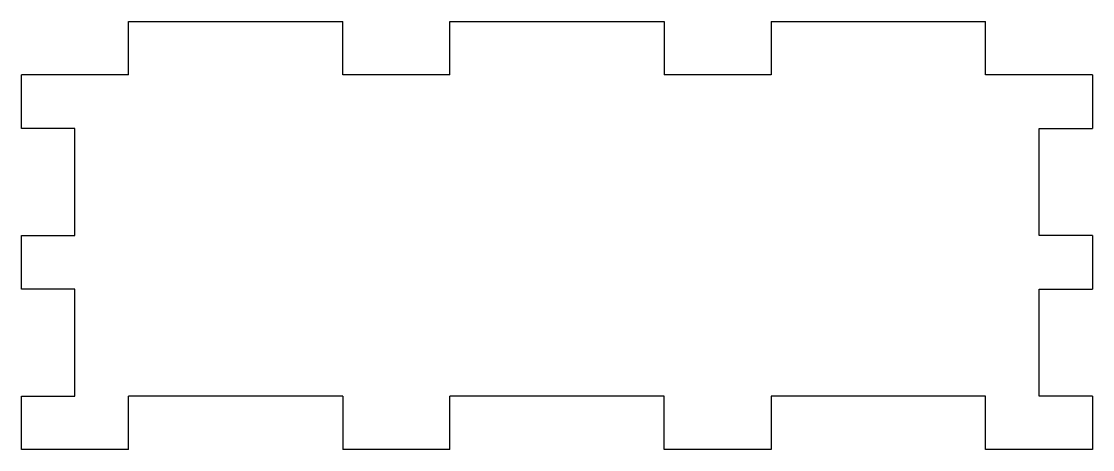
# Model space of a CAD drawing. Extents: x -50 to 50, y -40 to 0.
import ezdxf

# ---------------------------------------------------------------- set-up
doc = ezdxf.new("R2010")
doc.units = 0
doc.layers.add('VISIBLE', color=7, linetype='CONTINUOUS')

msp = doc.modelspace()

# ---------------------------------------------------------------- linework, layer by layer
at = {"layer": 'VISIBLE'}
for p, q in [((-40, 0), (-20, 0)), ((-40, -5), (-40, 0)), ((-20, -5), (-20, 0)), ((-10, -5), (-10, 0)), ((-10, 0), (10, 0)), ((10, 0), (10, -5)), ((20, 0), (40, 0)), ((20, 0), (20, -5)), ((40, -5), (40, 0)), ((-40, -5), (-50, -5)), ((-50, -10), (-50, -5)), ((-10, -5), (-20, -5)), ((20, -5), (10, -5)), ((50, -5), (40, -5)), ((50, -5), (50, -10)), ((-45, -10), (-50, -10)), ((-45, -20), (-45, -10)), ((45, -20), (45, -10)), ((45, -10), (50, -10)), ((-50, -20), (-45, -20)), ((-50, -25), (-50, -20)), ((50, -20), (45, -20)), ((50, -20), (50, -25)), ((-45, -25), (-50, -25)), ((-45, -35), (-45, -25)), ((45, -35), (45, -25)), ((45, -25), (50, -25)), ((-50, -35), (-45, -35)), ((-50, -40), (-50, -35)), ((-40, -40), (-40, -35)), ((-20, -35), (-40, -35)), ((-20, -35), (-20, -40)), ((-10, -40), (-10, -35)), ((10, -35), (-10, -35)), ((10, -40), (10, -35)), ((20, -35), (20, -40)), ((40, -35), (20, -35)), ((40, -40), (40, -35)), ((50, -35), (45, -35)), ((50, -35), (50, -40)), ((-40, -40), (-50, -40)), ((-10, -40), (-20, -40)), ((20, -40), (10, -40)), ((50, -40), (40, -40))]:
    msp.add_line(p, q, dxfattribs=at)

doc.saveas('drawing.dxf')
